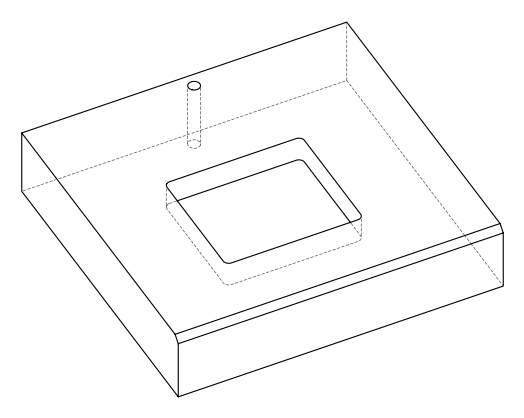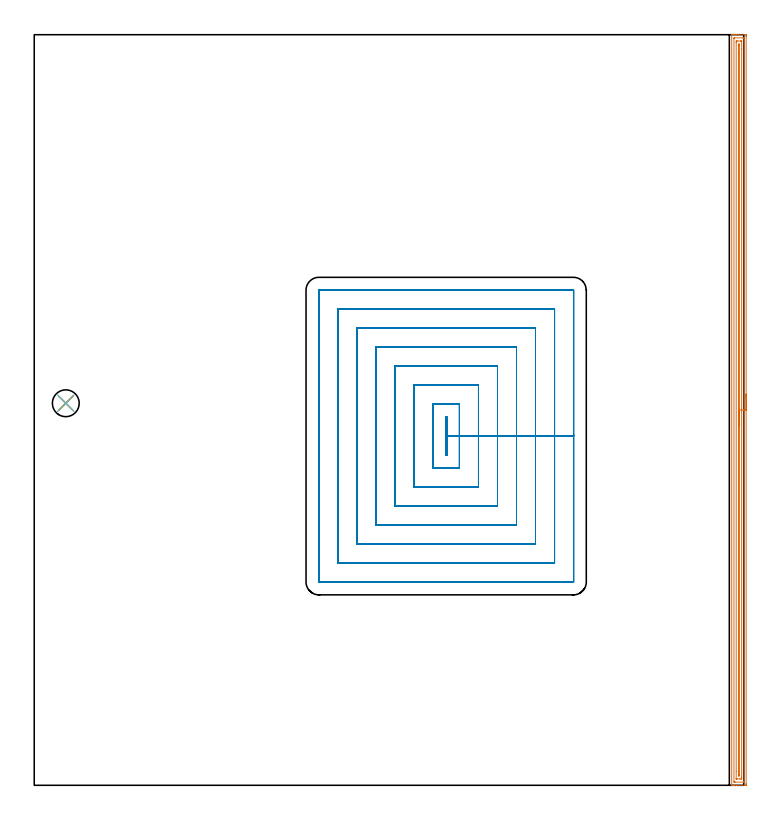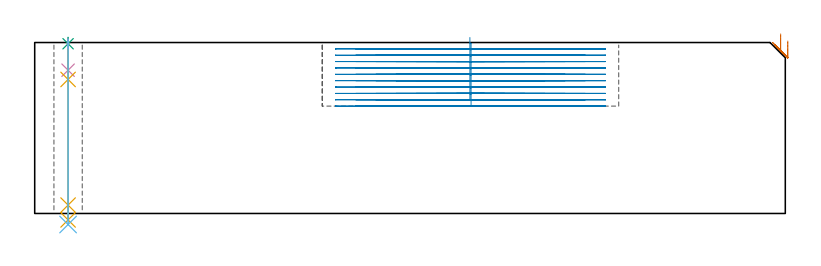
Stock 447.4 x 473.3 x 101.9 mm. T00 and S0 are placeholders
(PLAN: 6 operations, 5 tool changes, 76.4 min)
(1 AREA_MILL | FG_CHAMFER_SURFACE | UGT0205_001 | 15.32 min | 19597 mm3)
(2 MILL_RECTANGULAR_POCKET | POCKET_RECTANGULAR_STRAIGHT | NXT0201_012 | Follow Part, ap 4, ae 75% | 59.99 min | 1338769 mm3)
(3 SPOT_DRILL | STEP1HOLE | NXT0321_9005460120000 | 0.03 min | 17 mm3)
(4 DRILL_BLIND_HOLE_INTO_CENTER | STEP1HOLE | NXT0301_081 | 0.08 min | 1411 mm3)
(5 GUN_DRILL_THROUGH_HOLE | STEP1HOLE | UGT0307_007 | 0.52 min | 6799 mm3)
(6 DRILL_TO_ENLARGE_THROUGH_HOLE | STEP1HOLE | UGT0301_292 | 0.44 min | 14603 mm3)
(TOOL UGT0205_001 | Chamfer Mill 20 x 3 x 45 deg. | D20 FL50 Z2)
(TOOL NXT0201_012 | ENDMILL 16mm [2P460-1600-NA 1630] | D16 FL38 Z6)
(TOOL NXT0321_9005460120000 | NC Spot Drill, 142deg, 12mm, Carbide, Uncoated | D12 PA142 FL30 Z2)
(TOOL NXT0301_081 | Carbide Drill 11mm [860.1-1100-033A1-MM 2214] | D11 PA140 FL55 Z2)
(TOOL UGT0307_007 | Gun Drill 10 mm | D10 PA130 FL24 Z1)
(TOOL UGT0301_292 | Twist Drill 16.9 mm | D16.9 PA118 FL120 Z2)
(OP 1 AREA_MILL)
G17 G21 G94 G90
T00 M6
G54
G17 G0 G90 X448.9 Y246.65 S1061 M3
G43 Z111.9 H0
Z102.8
G94 G1 Y246.612 Z101.928 F250.
Y246.498 Z101.064
Y246.309 Z100.212
Y246.047 Z99.38
Y245.713 Z98.574
Y245.31 Z97.8
Y244.842 Z97.064
Y244.31 Z96.372
Y243.721 Z95.729
Y243.078 Z95.14
Y242.386 Z94.608
Y241.65 Z94.14
Y240.876 Z93.737
Y240.07 Z93.403
Y239.238 Z93.141
Y238.387 Z92.952
Y237.522 Z92.838
Y236.65 Z92.8
Y0.967
X448.899 Y0.627 Z92.801
X448.894 Y0.078 Z92.803
X448.892 Y0.008 Z92.806
X448.349 Y0.004 Z93.349
X447.725 Y0. Z93.972
X443.017 Z98.678
X441.599 Z100.098
X441.24 Z100.455
X440.522 Z101.177
X440.245 Z101.455
X439.843 Z101.848
X439.803 Y0.009 Z101.888
X439.8 Y0.18 Z101.9
Y473.12
X439.803 Y473.29 Z101.888
X439.841 Y473.293 Z101.85
X440.245 Y473.3 Z101.454
X440.522 Z101.177
X441.24 Z100.455
X442.487 Z99.21
X443.906 Z97.79
X447.725 Z93.972
X448.349 Y473.296 Z93.349
X448.892 Y473.292 Z92.806
X448.894 Y473.222 Z92.804
X448.899 Y472.673 Z92.801
X448.9 Y472.118 Z92.8
Y236.65
X447.486 Z94.214
X447.485 Y2.415 Z94.215
Y2.391
X447.46 Y2.01 Z94.24
X446.983 Y2.001 Z94.717
X442.129 Y2. Z99.571
X441.652 Y2.001 Z100.048
X441.24 Y2.01 Z100.46
X441.215 Y2.415 Z100.485
Y2.441
Y470.884
Y470.909
X441.24 Y471.29 Z100.46
X441.717 Y471.299 Z99.983
X446.571 Y471.3 Z95.129
X447.048 Y471.299 Z94.652
X447.46 Y471.29 Z94.24
X447.484 Y470.884 Z94.216
X447.485 Y470.859 Z94.215
X447.486 Y236.65 Z94.214
X446.072 Z95.628
X446.071 Y5.098 Z95.629
X446.07 Y4.708 Z95.63
X446.067 Y4.204 Z95.633
X446.065 Y4.018 Z95.635
X445.88 Y4.005 Z95.82
X445.683 Y4.003 Z96.017
X444.996 Y4. Z96.704
X443.219 Z98.481
X443.017 Y4.001 Z98.683
X442.815 Y4.003 Z98.885
X442.68 Y4.007 Z99.02
X442.637 Y4.01 Z99.063
X442.634 Y4.028 Z99.066
X442.631 Y4.073 Z99.069
X442.63 Y4.204 Z99.07
X442.628 Y8.712 Z99.072
X442.629 Y468.202 Z99.071
X442.63 Y468.592 Z99.07
X442.633 Y469.096 Z99.067
X442.635 Y469.282 Z99.065
X442.82 Y469.295 Z98.88
X443.017 Y469.297 Z98.683
X443.703 Y469.3 Z97.997
X445.481 Z96.219
X445.683 Y469.299 Z96.017
X445.885 Y469.297 Z95.815
X446.02 Y469.293 Z95.68
X446.063 Y469.29 Z95.637
X446.066 Y469.272 Z95.634
X446.069 Y469.227 Z95.631
X446.07 Y469.096 Z95.63
X446.072 Y464.584 Z95.628
Y236.65
X444.657 Z97.043
Y6.886
X444.656 Y6.267 Z97.044
X444.654 Y6.132 Z97.046
X444.65 Y6.029 Z97.05
X444.645 Y6.009 Z97.055
X444.622 Y6.006 Z97.078
X444.568 Y6.003 Z97.132
X444.35 Y6.001 Z97.35
X444.132 Y6.003 Z97.568
X444.078 Y6.006 Z97.622
X444.055 Y6.009 Z97.645
X444.05 Y6.029 Z97.65
X444.048 Y6.13 Z97.652
X444.043 Y6.747 Z97.657
Y466.552
X444.047 Y467.166 Z97.653
X444.05 Y467.271 Z97.65
X444.055 Y467.291 Z97.645
X444.078 Y467.294 Z97.622
X444.132 Y467.297 Z97.568
X444.35 Y467.299 Z97.35
X444.568 Y467.297 Z97.132
X444.622 Y467.294 Z97.078
X444.645 Y467.291 Z97.055
X444.65 Y467.271 Z97.05
X444.652 Y467.17 Z97.048
X444.657 Y466.553 Z97.043
Y466.414
Y236.65
Y235.778 Z97.081
Y234.914 Z97.195
Y234.062 Z97.383
Y233.23 Z97.646
Y232.424 Z97.98
Y231.65 Z98.382
Y230.914 Z98.851
Y230.222 Z99.382
Y229.579 Z99.972
Y228.99 Z100.615
Y228.459 Z101.307
Y227.99 Z102.043
Y227.587 Z102.816
Y227.253 Z103.622
Y226.991 Z104.454
Y226.802 Z105.306
Y226.688 Z106.171
Y226.65 Z107.043
G0 Z111.9
M5
M2
(OP 2 MILL_RECTANGULAR_POCKET)
G17 G21 G94 G90
T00 M6
G54
G17 G0 G90 X259.4 Y220.641 S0 M3
G43 Z111.9 H1
Z104.9
G94 G1 Y208.1 Z101.54 F250.
X260.1 Z101.352
Y220.2 Z98.11
Y232.3 F500.
X259.4
Y208.1
X260.1
Y220.2
X268.1
Y240.3
X251.4
Y200.1
X268.1
Y220.2
X280.1
Y252.3
X239.4
Y188.1
X280.1
Y220.2
X292.1
Y264.3
X227.4
Y176.1
X292.1
Y220.2
X304.1
Y276.3
X215.4
Y164.1
X304.1
Y220.2
X316.1
Y288.3
X203.4
Y152.1
X316.1
Y220.2
X328.1
Y300.3
X191.4
Y140.1
X328.1
Y220.2
X340.1
Y312.2
X340.095 Y312.255
X340.055 Y312.295
X340. Y312.3
X179.5
X179.445 Y312.295
X179.405 Y312.255
X179.4 Y312.2
Y128.2
X179.405 Y128.145
X179.445 Y128.105
X179.5 Y128.1
X340.
X340.055 Y128.105
X340.095 Y128.145
X340.1 Y128.2
Y220.2
Y221.2
G0 X259.4 Y220.641 Z101.11
G1 Y208.1 Z97.75 F250.
X260.1 Z97.562
Y220.2 Z94.32
Y232.3 F500.
X259.4
Y208.1
X260.1
Y220.2
X268.1
Y240.3
X251.4
Y200.1
X268.1
Y220.2
X280.1
Y252.3
X239.4
Y188.1
X280.1
Y220.2
X292.1
Y264.3
X227.4
Y176.1
X292.1
Y220.2
X304.1
Y276.3
X215.4
Y164.1
X304.1
Y220.2
X316.1
Y288.3
X203.4
Y152.1
X316.1
Y220.2
X328.1
Y300.3
X191.4
Y140.1
X328.1
Y220.2
X340.1
Y312.2
X340.095 Y312.255
X340.055 Y312.295
X340. Y312.3
X179.5
X179.445 Y312.295
X179.405 Y312.255
X179.4 Y312.2
Y128.2
X179.405 Y128.145
X179.445 Y128.105
X179.5 Y128.1
X340.
X340.055 Y128.105
X340.095 Y128.145
X340.1 Y128.2
Y220.2
Y221.2
G0 X259.4 Y220.641 Z97.32
G1 Y208.1 Z93.96 F250.
X260.1 Z93.772
Y220.2 Z90.53
Y232.3 F500.
X259.4
Y208.1
X260.1
Y220.2
X268.1
Y240.3
X251.4
Y200.1
X268.1
Y220.2
X280.1
Y252.3
X239.4
Y188.1
X280.1
Y220.2
X292.1
Y264.3
X227.4
Y176.1
X292.1
Y220.2
X304.1
Y276.3
X215.4
Y164.1
X304.1
Y220.2
X316.1
Y288.3
X203.4
Y152.1
X316.1
Y220.2
X328.1
Y300.3
X191.4
Y140.1
X328.1
Y220.2
X340.1
Y312.2
X340.095 Y312.255
X340.055 Y312.295
X340. Y312.3
X179.5
X179.445 Y312.295
X179.405 Y312.255
X179.4 Y312.2
Y128.2
X179.405 Y128.145
X179.445 Y128.105
X179.5 Y128.1
X340.
X340.055 Y128.105
X340.095 Y128.145
X340.1 Y128.2
Y220.2
Y221.2
G0 X259.4 Y220.641 Z93.53
G1 Y208.1 Z90.17 F250.
X260.1 Z89.982
Y220.2 Z86.74
Y232.3 F500.
X259.4
Y208.1
X260.1
Y220.2
X268.1
Y240.3
X251.4
Y200.1
X268.1
Y220.2
X280.1
Y252.3
X239.4
Y188.1
X280.1
Y220.2
X292.1
Y264.3
X227.4
Y176.1
X292.1
Y220.2
X304.1
Y276.3
X215.4
Y164.1
X304.1
Y220.2
X316.1
Y288.3
X203.4
Y152.1
X316.1
Y220.2
X328.1
Y300.3
X191.4
Y140.1
X328.1
Y220.2
X340.1
Y312.2
X340.095 Y312.255
X340.055 Y312.295
X340. Y312.3
X179.5
X179.445 Y312.295
X179.405 Y312.255
X179.4 Y312.2
Y128.2
X179.405 Y128.145
X179.445 Y128.105
X179.5 Y128.1
X340.
X340.055 Y128.105
X340.095 Y128.145
X340.1 Y128.2
Y220.2
Y221.2
G0 X259.4 Y220.641 Z89.74
G1 Y208.1 Z86.38 F250.
X260.1 Z86.192
Y220.2 Z82.95
Y232.3 F500.
X259.4
Y208.1
X260.1
Y220.2
X268.1
Y240.3
X251.4
Y200.1
X268.1
Y220.2
X280.1
Y252.3
X239.4
Y188.1
X280.1
Y220.2
X292.1
Y264.3
X227.4
Y176.1
X292.1
Y220.2
X304.1
Y276.3
X215.4
Y164.1
X304.1
Y220.2
X316.1
Y288.3
X203.4
Y152.1
X316.1
Y220.2
X328.1
Y300.3
X191.4
Y140.1
X328.1
Y220.2
X340.1
Y312.2
X340.095 Y312.255
X340.055 Y312.295
X340. Y312.3
X179.5
X179.445 Y312.295
X179.405 Y312.255
X179.4 Y312.2
Y128.2
X179.405 Y128.145
X179.445 Y128.105
X179.5 Y128.1
X340.
X340.055 Y128.105
X340.095 Y128.145
X340.1 Y128.2
Y220.2
Y221.2
G0 X259.4 Y220.641 Z85.95
G1 Y208.1 Z82.59 F250.
X260.1 Z82.402
Y220.2 Z79.16
Y232.3 F500.
X259.4
Y208.1
X260.1
Y220.2
X268.1
Y240.3
X251.4
Y200.1
X268.1
Y220.2
X280.1
Y252.3
X239.4
Y188.1
X280.1
Y220.2
X292.1
Y264.3
X227.4
Y176.1
X292.1
Y220.2
X304.1
Y276.3
X215.4
Y164.1
X304.1
Y220.2
X316.1
Y288.3
X203.4
Y152.1
X316.1
Y220.2
X328.1
Y300.3
X191.4
Y140.1
X328.1
Y220.2
X340.1
Y312.2
X340.095 Y312.255
X340.055 Y312.295
X340. Y312.3
X179.5
X179.445 Y312.295
X179.405 Y312.255
X179.4 Y312.2
Y128.2
X179.405 Y128.145
X179.445 Y128.105
X179.5 Y128.1
X340.
X340.055 Y128.105
X340.095 Y128.145
X340.1 Y128.2
Y220.2
Y221.2
G0 X259.4 Y220.641 Z82.16
G1 Y208.1 Z78.8 F250.
X260.1 Z78.612
Y220.2 Z75.37
Y232.3 F500.
X259.4
Y208.1
X260.1
Y220.2
X268.1
Y240.3
X251.4
Y200.1
X268.1
Y220.2
X280.1
Y252.3
X239.4
Y188.1
X280.1
Y220.2
X292.1
Y264.3
X227.4
Y176.1
X292.1
Y220.2
X304.1
Y276.3
X215.4
Y164.1
X304.1
Y220.2
X316.1
Y288.3
X203.4
Y152.1
X316.1
Y220.2
X328.1
Y300.3
X191.4
Y140.1
X328.1
Y220.2
X340.1
Y312.2
X340.095 Y312.255
X340.055 Y312.295
X340. Y312.3
X179.5
X179.445 Y312.295
X179.405 Y312.255
X179.4 Y312.2
Y128.2
X179.405 Y128.145
X179.445 Y128.105
X179.5 Y128.1
X340.
X340.055 Y128.105
X340.095 Y128.145
X340.1 Y128.2
Y220.2
Y221.2
G0 X259.4 Y220.641 Z78.37
G1 Y208.1 Z75.01 F250.
X260.1 Z74.822
Y220.2 Z71.58
Y232.3 F500.
X259.4
Y208.1
X260.1
Y220.2
X268.1
Y240.3
X251.4
Y200.1
X268.1
Y220.2
X280.1
Y252.3
X239.4
Y188.1
X280.1
Y220.2
X292.1
Y264.3
X227.4
Y176.1
X292.1
Y220.2
X304.1
Y276.3
X215.4
Y164.1
X304.1
Y220.2
X316.1
Y288.3
X203.4
Y152.1
X316.1
Y220.2
X328.1
Y300.3
X191.4
Y140.1
X328.1
Y220.2
X340.1
Y312.2
X340.095 Y312.255
X340.055 Y312.295
X340. Y312.3
X179.5
X179.445 Y312.295
X179.405 Y312.255
X179.4 Y312.2
Y128.2
X179.405 Y128.145
X179.445 Y128.105
X179.5 Y128.1
X340.
X340.055 Y128.105
X340.095 Y128.145
X340.1 Y128.2
Y220.2
Y221.2
G0 X259.4 Y220.641 Z74.58
G1 Y208.1 Z71.22 F250.
X260.1 Z71.032
Y220.2 Z67.79
Y232.3 F500.
X259.4
Y208.1
X260.1
Y220.2
X268.1
Y240.3
X251.4
Y200.1
X268.1
Y220.2
X280.1
Y252.3
X239.4
Y188.1
X280.1
Y220.2
X292.1
Y264.3
X227.4
Y176.1
X292.1
Y220.2
X304.1
Y276.3
X215.4
Y164.1
X304.1
Y220.2
X316.1
Y288.3
X203.4
Y152.1
X316.1
Y220.2
X328.1
Y300.3
X191.4
Y140.1
X328.1
Y220.2
X340.1
Y312.2
X340.095 Y312.255
X340.055 Y312.295
X340. Y312.3
X179.5
X179.445 Y312.295
X179.405 Y312.255
X179.4 Y312.2
Y128.2
X179.405 Y128.145
X179.445 Y128.105
X179.5 Y128.1
X340.
X340.055 Y128.105
X340.095 Y128.145
X340.1 Y128.2
Y220.2
Y221.2
G0 X259.4 Y220.641 Z70.79
G1 Y208.1 Z67.43 F250.
X260.1 Z67.242
Y220.2 Z64.
Y232.3 F500.
X259.4
Y208.1
X260.1
Y220.2
X268.1
Y240.3
X251.4
Y200.1
X268.1
Y220.2
X280.1
Y252.3
X239.4
Y188.1
X280.1
Y220.2
X292.1
Y264.3
X227.4
Y176.1
X292.1
Y220.2
X304.1
Y276.3
X215.4
Y164.1
X304.1
Y220.2
X316.1
Y288.3
X203.4
Y152.1
X316.1
Y220.2
X328.1
Y300.3
X191.4
Y140.1
X328.1
Y220.2
X340.1
Y312.2
X340.095 Y312.255
X340.055 Y312.295
X340. Y312.3
X179.5
X179.445 Y312.295
X179.405 Y312.255
X179.4 Y312.2
Y128.2
X179.405 Y128.145
X179.445 Y128.105
X179.5 Y128.1
X340.
X340.055 Y128.105
X340.095 Y128.145
X340.1 Y128.2
Y220.2
Y221.2
G0 Z111.9
M5
M2
(OP 3 SPOT_DRILL)
G17 G21 G94 G90
T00 M6
G54
G17 G0 G90 X19.9 Y240.9 S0 M3
G43 Z111.9 H0
G94 G81 G98 Z101.173 F250. R104.9
G80
M5
M2
(OP 4 DRILL_BLIND_HOLE_INTO_CENTER)
G17 G21 G94 G90
T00 M6
G54
G17 G0 G90 X19.9 Y240.9 S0 M3
G43 Z111.9 H1
G94 G81 G98 Z85.4 F250. R103.9
G80
M5
M2
(OP 5 GUN_DRILL_THROUGH_HOLE)
G17 G21 G94 G90
T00 M6
G54
G17 G0 G90 X19.9 Y240.9 M8
G43 Z111.9 H0
Z97.994
S716 M3
G94 G1 Z79.888 F125. M26
G4 X.084
Z5. F250.
G4 X.084
Z-3.832 F125.
G4 X.084
M5
M9
G0 Z97.994
Z111.9
M2
(OP 6 DRILL_TO_ENLARGE_THROUGH_HOLE)
G17 G21 G94 G90
T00 M6
G54
G17 G0 G90 X19.9 Y240.9 S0 M3
G43 Z111.9 H0
G94 G73 G98 Z-6.577 F250. Q15.497 R103.9
G80
M5
M2
